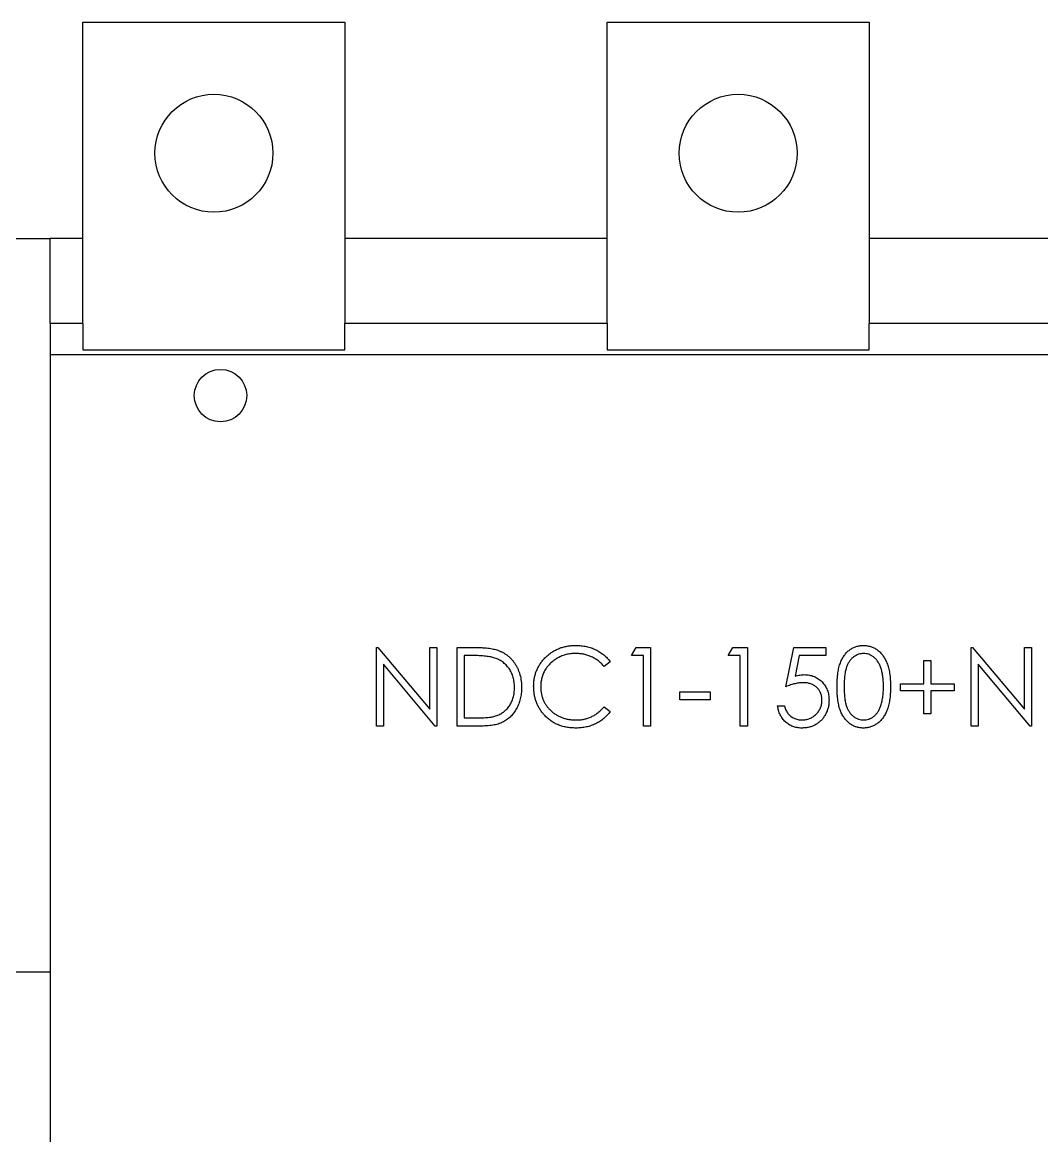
# Model space of a CAD drawing. Extents: x 325957 to 326957, y 371804 to 374004.
# Drawn here: x 326050.2 to 326128, y 372299.9 to 372384.9 of the extents above; entities that cross this region are included whole.
import ezdxf

# ---------------------------------------------------------------- set-up
doc = ezdxf.new("R2010")
doc.units = 0
doc.header["$MEASUREMENT"] = 0
doc.layers.add('PV-19A4', color=7, linetype='Continuous')

# ---------------------------------------------------------------- blocks, each defined once
blk = doc.blocks.new('Manufacturer上海良信PartName接触器SeriesNDC1ShellFrameLimitingCurrentRemarkPartTypeMinCurrent116MaxCurrent150PolesMinPower0MaxPower0LibType3DelFlgfalseUpdateDate2023-01-0100000')
blk.add_line((-68.25, 59.643), (37.75, 59.643))
blk.add_circle((-55.25, 56.5), 2)
at = {"layer": 'PV-19A4'}
for p, q in [((-65.75, 62), (-65.75, 85)), ((-65.75, 85), (-45.75, 85)), ((-45.75, 85), (-45.75, 62)), ((-25.75, 62), (-25.75, 85)), ((-25.75, 85), (-5.75, 85)), ((-5.75, 85), (-5.75, 62)), ((-81.75, 68.5), (-68.25, 68.5)), ((-68.25, 62), (-68.25, 68.5)), ((-65.75, 68.5), (-68.25, 68.5)), ((-25.75, 68.5), (-45.75, 68.5)), ((14.25, 68.5), (-5.75, 68.5)), ((-68.25, 62), (-68.25, -62)), ((-65.75, 62), (-68.25, 62)), ((-65.75, 62), (-65.75, 60)), ((-25.75, 62), (-45.75, 62)), ((-45.75, 60), (-45.75, 62)), ((-25.75, 62), (-25.75, 60)), ((14.25, 62), (-5.75, 62)), ((-5.75, 60), (-5.75, 62)), ((-65.75, 60), (-45.75, 60)), ((-25.75, 60), (-5.75, 60)), ((-43.355, 31.276), (-43.355, 37.276)), ((-43.355, 37.276), (-43.242, 37.276)), ((-43.242, 37.276), (-39.278, 32.554)), ((-39.278, 37.276), (-38.739, 37.276)), ((-39.278, 32.554), (-39.278, 37.276)), ((-38.739, 37.276), (-38.739, 31.276)), ((-37.201, 31.276), (-37.201, 37.276)), ((-37.201, 37.276), (-35.989, 37.276)), ((-36.662, 36.661), (-36.662, 31.892)), ((-36.24, 36.661), (-36.662, 36.661)), ((-23.893, 36.661), (-23.541, 37.276)), ((-22.97, 36.661), (-23.893, 36.661)), ((-23.541, 37.276), (-22.431, 37.276)), ((-22.97, 31.276), (-22.97, 36.661)), ((-22.431, 37.276), (-22.431, 31.276)), ((-16.508, 36.661), (-16.156, 37.276)), ((-15.585, 36.661), (-16.508, 36.661)), ((-16.156, 37.276), (-15.047, 37.276)), ((-15.585, 31.276), (-15.585, 36.661)), ((-15.047, 37.276), (-15.047, 31.276)), ((-12.124, 34.276), (-11.508, 37.276)), ((-11.508, 37.276), (-9.047, 37.276)), ((-11.088, 36.661), (-11.411, 35.083)), ((-9.047, 36.661), (-11.088, 36.661)), ((-9.047, 37.276), (-9.047, 36.661)), ((2.03, 31.276), (2.03, 37.276)), ((2.03, 37.276), (2.143, 37.276)), ((2.143, 37.276), (6.107, 32.554)), ((6.107, 32.554), (6.107, 37.276)), ((6.107, 37.276), (6.645, 37.276)), ((6.645, 37.276), (6.645, 31.276)), ((-38.862, 31.276), (-42.816, 35.988)), ((-42.816, 35.988), (-42.816, 31.276)), ((-25.508, 36.175), (-25.98, 35.815)), ((-1.585, 34.507), (-1.585, 36.276)), ((-1.585, 36.276), (-1.047, 36.276)), ((-1.047, 36.276), (-1.047, 34.507)), ((6.523, 31.276), (2.569, 35.988)), ((2.569, 35.988), (2.569, 31.276)), ((-3.355, 34.507), (-1.585, 34.507)), ((-3.355, 33.969), (-3.355, 34.507)), ((-1.047, 34.507), (0.722, 34.507)), ((0.722, 34.507), (0.722, 33.969)), ((-20.201, 33.892), (-17.893, 33.892)), ((-20.201, 33.276), (-20.201, 33.892)), ((-17.893, 33.276), (-20.201, 33.276)), ((-17.893, 33.892), (-17.893, 33.276)), ((-1.585, 33.969), (-3.355, 33.969)), ((-1.585, 32.199), (-1.585, 33.969)), ((0.722, 33.969), (-1.047, 33.969)), ((-1.047, 33.969), (-1.047, 32.199)), ((-25.98, 32.738), (-25.508, 32.381)), ((-12.739, 32.815), (-12.201, 32.815)), ((-36.662, 31.892), (-35.974, 31.892)), ((-1.047, 32.199), (-1.585, 32.199)), ((-42.816, 31.276), (-43.355, 31.276)), ((-38.739, 31.276), (-38.862, 31.276)), ((-35.341, 31.276), (-37.201, 31.276)), ((-22.431, 31.276), (-22.97, 31.276)), ((-15.047, 31.276), (-15.585, 31.276)), ((2.569, 31.276), (2.03, 31.276)), ((6.645, 31.276), (6.523, 31.276)), ((-81.75, 12.5), (-68.25, 12.5))]:
    blk.add_line(p, q, dxfattribs=at)
for centre in [(-55.75, 75), (-15.75, 75)]:
    blk.add_circle(centre, 4.5, dxfattribs=at)
for points, knots in [([(-31.355, 34.311), (-31.352, 34.419), (-31.347, 34.631), (-31.302, 34.943), (-31.23, 35.241), (-31.129, 35.526), (-30.999, 35.799), (-30.84, 36.058), (-30.652, 36.304), (-30.437, 36.534), (-30.201, 36.744), (-29.949, 36.928), (-29.68, 37.082), (-29.398, 37.211), (-29.1, 37.31), (-28.788, 37.379), (-28.462, 37.422), (-28.239, 37.427), (-28.126, 37.43)], [0, 0, 0, 0, 0.064558, 0.127014, 0.187955, 0.248014, 0.307748, 0.368235, 0.42947, 0.492743, 0.556258, 0.618217, 0.679655, 0.741246, 0.803415, 0.866815, 0.932328, 1, 1, 1, 1]), ([(-28.126, 37.43), (-28.057, 37.429), (-27.921, 37.428), (-27.719, 37.412), (-27.522, 37.385), (-27.331, 37.349), (-27.144, 37.304), (-26.963, 37.245), (-26.786, 37.178), (-26.615, 37.101), (-26.45, 37.015), (-26.293, 36.92), (-26.143, 36.817), (-26, 36.706), (-25.866, 36.585), (-25.737, 36.458), (-25.618, 36.32), (-25.545, 36.224), (-25.508, 36.175)], [0, 0, 0, 0, 0.0685475, 0.1356829, 0.201215, 0.2656822, 0.3292668, 0.3923954, 0.4550698, 0.5171269, 0.57879, 0.6397399, 0.7001915, 0.7598062, 0.8196283, 0.8793548, 0.9395116, 1, 1, 1, 1]), ([(-8.201, 34.274), (-8.2, 34.37), (-8.199, 34.557), (-8.187, 34.829), (-8.167, 35.084), (-8.139, 35.323), (-8.105, 35.545), (-8.06, 35.749), (-8.009, 35.937), (-7.95, 36.109), (-7.883, 36.268), (-7.811, 36.416), (-7.729, 36.553), (-7.643, 36.682), (-7.55, 36.8), (-7.452, 36.909), (-7.345, 37.007), (-7.233, 37.096), (-7.114, 37.174), (-6.993, 37.242), (-6.868, 37.301), (-6.74, 37.347), (-6.608, 37.385), (-6.474, 37.411), (-6.335, 37.428), (-6.242, 37.429), (-6.195, 37.43)], [0, 0, 0, 0, 0.068595, 0.133246, 0.194313, 0.251279, 0.304513, 0.354235, 0.400481, 0.443411, 0.484015, 0.523252, 0.561042, 0.5979, 0.633518, 0.668314, 0.702496, 0.736685, 0.770293, 0.803437, 0.835913, 0.86846, 0.900847, 0.933467, 0.966258, 1, 1, 1, 1]), ([(-6.195, 37.43), (-6.147, 37.429), (-6.052, 37.428), (-5.912, 37.412), (-5.775, 37.385), (-5.641, 37.347), (-5.511, 37.301), (-5.384, 37.242), (-5.26, 37.174), (-5.142, 37.094), (-5.026, 37.005), (-4.918, 36.905), (-4.815, 36.793), (-4.718, 36.673), (-4.629, 36.54), (-4.544, 36.398), (-4.468, 36.244), (-4.395, 36.081), (-4.331, 35.904), (-4.274, 35.714), (-4.228, 35.509), (-4.19, 35.29), (-4.16, 35.056), (-4.138, 34.808), (-4.127, 34.546), (-4.125, 34.366), (-4.124, 34.274)], [0, 0, 0, 0, 0.033788, 0.067194, 0.099862, 0.132567, 0.165151, 0.197913, 0.231319, 0.265083, 0.299255, 0.334399, 0.369943, 0.406284, 0.444064, 0.482998, 0.523354, 0.565537, 0.609613, 0.656391, 0.705885, 0.758325, 0.813832, 0.872795, 0.934722, 1, 1, 1, 1]), ([(-34.397, 36.493), (-34.447, 36.506), (-34.554, 36.536), (-34.728, 36.568), (-34.925, 36.597), (-35.144, 36.621), (-35.386, 36.638), (-35.65, 36.651), (-35.938, 36.66), (-36.137, 36.661), (-36.24, 36.661)], [0, 0, 0, 0, 0.084319, 0.179285, 0.286583, 0.405111, 0.535593, 0.67819, 0.832976, 1, 1, 1, 1]), ([(-35.989, 37.276), (-35.884, 37.275), (-35.68, 37.274), (-35.386, 37.265), (-35.114, 37.248), (-34.864, 37.224), (-34.637, 37.195), (-34.433, 37.158), (-34.251, 37.115), (-34.138, 37.077), (-34.085, 37.06)], [0, 0, 0, 0, 0.164289, 0.317406, 0.458844, 0.589367, 0.707831, 0.81577, 0.91288, 1, 1, 1, 1]), ([(-34.085, 37.06), (-34.016, 37.033), (-33.879, 36.981), (-33.683, 36.882), (-33.499, 36.771), (-33.326, 36.646), (-33.167, 36.504), (-33.016, 36.351), (-32.879, 36.182), (-32.754, 36), (-32.642, 35.808), (-32.544, 35.605), (-32.462, 35.393), (-32.395, 35.172), (-32.342, 34.942), (-32.305, 34.702), (-32.281, 34.454), (-32.279, 34.286), (-32.278, 34.2)], [0, 0, 0, 0, 0.061545, 0.121694, 0.181155, 0.239875, 0.298702, 0.357647, 0.417605, 0.478494, 0.540407, 0.602345, 0.665004, 0.728559, 0.793651, 0.860534, 0.929236, 1, 1, 1, 1]), ([(-28.16, 36.815), (-28.22, 36.814), (-28.34, 36.813), (-28.517, 36.794), (-28.692, 36.769), (-28.863, 36.731), (-29.03, 36.683), (-29.195, 36.626), (-29.354, 36.555), (-29.512, 36.476), (-29.662, 36.388), (-29.804, 36.291), (-29.938, 36.188), (-30.063, 36.077), (-30.18, 35.959), (-30.288, 35.834), (-30.386, 35.7), (-30.476, 35.561), (-30.557, 35.416), (-30.625, 35.265), (-30.685, 35.11), (-30.733, 34.951), (-30.77, 34.787), (-30.796, 34.619), (-30.814, 34.446), (-30.815, 34.329), (-30.816, 34.27)], [0, 0, 0, 0, 0.043955, 0.087502, 0.130463, 0.172752, 0.215403, 0.25765, 0.300153, 0.343121, 0.385925, 0.427686, 0.468818, 0.509492, 0.549883, 0.58998, 0.630405, 0.670869, 0.711384, 0.751627, 0.791776, 0.832459, 0.873319, 0.914543, 0.956924, 1, 1, 1, 1]), ([(-25.98, 35.815), (-26.013, 35.855), (-26.08, 35.934), (-26.187, 36.046), (-26.299, 36.151), (-26.416, 36.249), (-26.539, 36.337), (-26.665, 36.42), (-26.798, 36.494), (-26.981, 36.584), (-27.22, 36.678), (-27.521, 36.756), (-27.836, 36.806), (-28.051, 36.812), (-28.16, 36.815)], [0, 0, 0, 0, 0.063163, 0.125475, 0.187121, 0.248294, 0.309295, 0.36985, 0.430973, 0.492456, 0.616148, 0.740844, 0.868183, 1, 1, 1, 1]), ([(-6.177, 36.815), (-6.243, 36.811), (-6.376, 36.804), (-6.572, 36.755), (-6.76, 36.669), (-6.91, 36.575), (-7.024, 36.485), (-7.105, 36.408), (-7.181, 36.322), (-7.25, 36.229), (-7.316, 36.129), (-7.376, 36.021), (-7.43, 35.905), (-7.48, 35.78), (-7.523, 35.644), (-7.56, 35.493), (-7.593, 35.328), (-7.617, 35.147), (-7.638, 34.951), (-7.651, 34.739), (-7.662, 34.513), (-7.662, 34.357), (-7.662, 34.276)], [0, 0, 0, 0, 0.060387, 0.120883, 0.182755, 0.247811, 0.281299, 0.315088, 0.349702, 0.384857, 0.420966, 0.458511, 0.497175, 0.537602, 0.580503, 0.627468, 0.678388, 0.733983, 0.793747, 0.857714, 0.926698, 1, 1, 1, 1]), ([(-4.662, 34.276), (-4.663, 34.348), (-4.665, 34.489), (-4.672, 34.696), (-4.69, 34.892), (-4.711, 35.079), (-4.74, 35.255), (-4.772, 35.422), (-4.816, 35.578), (-4.862, 35.725), (-4.915, 35.862), (-4.973, 35.989), (-5.035, 36.107), (-5.102, 36.215), (-5.174, 36.315), (-5.253, 36.403), (-5.335, 36.484), (-5.449, 36.575), (-5.599, 36.669), (-5.786, 36.755), (-5.98, 36.804), (-6.111, 36.811), (-6.177, 36.815)], [0, 0, 0, 0, 0.065681, 0.128486, 0.188175, 0.245106, 0.299448, 0.350823, 0.399942, 0.446672, 0.491255, 0.533376, 0.573853, 0.612526, 0.649597, 0.685532, 0.720106, 0.753838, 0.818925, 0.880493, 0.940311, 1, 1, 1, 1]), ([(-32.816, 34.202), (-32.817, 34.272), (-32.819, 34.41), (-32.84, 34.612), (-32.872, 34.807), (-32.918, 34.993), (-32.977, 35.173), (-33.05, 35.344), (-33.133, 35.509), (-33.232, 35.663), (-33.341, 35.809), (-33.462, 35.942), (-33.592, 36.064), (-33.732, 36.176), (-33.883, 36.273), (-34.044, 36.36), (-34.216, 36.433), (-34.336, 36.473), (-34.397, 36.493)], [0, 0, 0, 0, 0.070151, 0.137813, 0.203226, 0.267174, 0.330024, 0.391794, 0.453084, 0.514334, 0.575, 0.634865, 0.694116, 0.753442, 0.813126, 0.87408, 0.936007, 1, 1, 1, 1]), ([(-11.411, 35.083), (-11.347, 35.1), (-11.224, 35.134), (-11.043, 35.172), (-10.87, 35.195), (-10.758, 35.198), (-10.704, 35.199)], [0, 0, 0, 0, 0.275068, 0.532901, 0.773973, 1, 1, 1, 1]), ([(-10.704, 35.199), (-10.637, 35.198), (-10.506, 35.195), (-10.313, 35.168), (-10.129, 35.125), (-9.954, 35.064), (-9.788, 34.987), (-9.632, 34.891), (-9.484, 34.779), (-9.347, 34.65), (-9.223, 34.507), (-9.114, 34.355), (-9.021, 34.193), (-8.946, 34.02), (-8.887, 33.838), (-8.847, 33.646), (-8.821, 33.444), (-8.818, 33.307), (-8.816, 33.237)], [0, 0, 0, 0, 0.065808, 0.129394, 0.190894, 0.251281, 0.310815, 0.370371, 0.430768, 0.492881, 0.555104, 0.616067, 0.677256, 0.73826, 0.800762, 0.864778, 0.931045, 1, 1, 1, 1]), ([(-32.278, 34.2), (-32.279, 34.126), (-32.281, 33.98), (-32.3, 33.765), (-32.328, 33.556), (-32.371, 33.354), (-32.423, 33.158), (-32.489, 32.97), (-32.566, 32.788), (-32.655, 32.614), (-32.753, 32.449), (-32.858, 32.294), (-32.97, 32.15), (-33.091, 32.018), (-33.218, 31.897), (-33.352, 31.786), (-33.494, 31.688), (-33.643, 31.599), (-33.804, 31.521), (-33.979, 31.455), (-34.169, 31.401), (-34.374, 31.355), (-34.594, 31.319), (-34.83, 31.295), (-35.081, 31.278), (-35.253, 31.277), (-35.341, 31.276)], [0, 0, 0, 0, 0.046081, 0.090807, 0.134295, 0.177024, 0.218823, 0.260244, 0.30108, 0.341614, 0.381583, 0.42012, 0.458075, 0.494738, 0.531195, 0.566934, 0.602713, 0.638327, 0.674853, 0.713467, 0.754442, 0.797815, 0.843989, 0.893072, 0.944963, 1, 1, 1, 1]), ([(-34.258, 32.044), (-34.204, 32.064), (-34.095, 32.102), (-33.94, 32.171), (-33.794, 32.254), (-33.657, 32.345), (-33.53, 32.449), (-33.411, 32.563), (-33.3, 32.688), (-33.2, 32.823), (-33.11, 32.969), (-33.032, 33.122), (-32.963, 33.282), (-32.91, 33.451), (-32.868, 33.628), (-32.838, 33.813), (-32.819, 34.005), (-32.817, 34.135), (-32.816, 34.202)], [0, 0, 0, 0, 0.062415, 0.123338, 0.183125, 0.241783, 0.300579, 0.35968, 0.418882, 0.479531, 0.540851, 0.602303, 0.664463, 0.727806, 0.792895, 0.859672, 0.928464, 1, 1, 1, 1]), ([(-30.594, 32.172), (-30.654, 32.246), (-30.775, 32.395), (-30.93, 32.635), (-31.062, 32.886), (-31.169, 33.149), (-31.253, 33.424), (-31.31, 33.709), (-31.348, 34.006), (-31.352, 34.208), (-31.355, 34.311)], [0, 0, 0, 0, 0.124329, 0.247156, 0.36878, 0.490734, 0.613614, 0.738958, 0.867311, 1, 1, 1, 1]), ([(-30.816, 34.27), (-30.814, 34.182), (-30.81, 34.007), (-30.772, 33.752), (-30.714, 33.508), (-30.628, 33.276), (-30.522, 33.053), (-30.388, 32.844), (-30.233, 32.644), (-30.054, 32.459), (-29.858, 32.29), (-29.647, 32.142), (-29.423, 32.018), (-29.188, 31.915), (-28.939, 31.835), (-28.678, 31.779), (-28.404, 31.743), (-28.218, 31.74), (-28.123, 31.738)], [0, 0, 0, 0, 0.064323, 0.12629, 0.186726, 0.246146, 0.305576, 0.365429, 0.426326, 0.48884, 0.551725, 0.613919, 0.675484, 0.737334, 0.800229, 0.864502, 0.931041, 1, 1, 1, 1]), ([(-10.802, 34.584), (-10.848, 34.583), (-10.944, 34.581), (-11.091, 34.566), (-11.246, 34.541), (-11.408, 34.508), (-11.577, 34.464), (-11.753, 34.411), (-11.937, 34.348), (-12.06, 34.301), (-12.124, 34.276)], [0, 0, 0, 0, 0.102203, 0.211023, 0.3251, 0.446502, 0.573788, 0.708901, 0.850358, 1, 1, 1, 1]), ([(-9.355, 33.259), (-9.356, 33.308), (-9.358, 33.402), (-9.376, 33.54), (-9.407, 33.67), (-9.451, 33.794), (-9.506, 33.911), (-9.574, 34.021), (-9.655, 34.123), (-9.748, 34.218), (-9.849, 34.305), (-9.962, 34.379), (-10.082, 34.442), (-10.209, 34.496), (-10.346, 34.534), (-10.491, 34.564), (-10.643, 34.58), (-10.748, 34.583), (-10.802, 34.584)], [0, 0, 0, 0, 0.065351, 0.127916, 0.18836, 0.247216, 0.30563, 0.36377, 0.422661, 0.482687, 0.5433, 0.604118, 0.664965, 0.727413, 0.791468, 0.858055, 0.927037, 1, 1, 1, 1]), ([(-6.195, 31.122), (-6.242, 31.123), (-6.335, 31.125), (-6.474, 31.141), (-6.608, 31.167), (-6.739, 31.204), (-6.867, 31.249), (-6.99, 31.307), (-7.111, 31.375), (-7.228, 31.452), (-7.339, 31.54), (-7.446, 31.637), (-7.544, 31.746), (-7.636, 31.865), (-7.724, 31.993), (-7.804, 32.132), (-7.879, 32.281), (-7.947, 32.441), (-8.007, 32.614), (-8.06, 32.803), (-8.102, 33.009), (-8.138, 33.23), (-8.167, 33.468), (-8.187, 33.722), (-8.199, 33.993), (-8.2, 34.178), (-8.201, 34.274)], [0, 0, 0, 0, 0.033787, 0.066622, 0.099285, 0.131361, 0.163585, 0.196104, 0.228902, 0.262158, 0.295991, 0.330218, 0.36506, 0.400951, 0.43762, 0.475708, 0.515381, 0.556414, 0.599765, 0.646424, 0.696431, 0.749782, 0.806573, 0.867436, 0.931887, 1, 1, 1, 1]), ([(-7.662, 34.276), (-7.662, 34.196), (-7.662, 34.041), (-7.651, 33.815), (-7.637, 33.604), (-7.619, 33.408), (-7.592, 33.228), (-7.561, 33.062), (-7.524, 32.911), (-7.481, 32.775), (-7.431, 32.65), (-7.377, 32.534), (-7.318, 32.426), (-7.253, 32.325), (-7.182, 32.233), (-7.106, 32.147), (-7.024, 32.07), (-6.91, 31.978), (-6.759, 31.883), (-6.57, 31.8), (-6.375, 31.748), (-6.243, 31.741), (-6.177, 31.738)], [0, 0, 0, 0, 0.0729511, 0.1415837, 0.2059265, 0.2653014, 0.3205972, 0.3718165, 0.4187898, 0.4616987, 0.5021336, 0.5408043, 0.5781805, 0.6142969, 0.6496782, 0.6842995, 0.718359, 0.7520809, 0.8176524, 0.8797221, 0.9399656, 1, 1, 1, 1]), ([(-4.124, 34.274), (-4.125, 34.182), (-4.127, 34.003), (-4.138, 33.742), (-4.161, 33.495), (-4.188, 33.262), (-4.227, 33.044), (-4.274, 32.841), (-4.327, 32.651), (-4.392, 32.475), (-4.463, 32.313), (-4.54, 32.161), (-4.623, 32.018), (-4.713, 31.886), (-4.809, 31.764), (-4.913, 31.653), (-5.022, 31.552), (-5.138, 31.461), (-5.258, 31.382), (-5.382, 31.312), (-5.51, 31.255), (-5.64, 31.206), (-5.774, 31.168), (-5.911, 31.143), (-6.052, 31.124), (-6.147, 31.123), (-6.195, 31.122)], [0, 0, 0, 0, 0.065063, 0.126773, 0.185516, 0.240765, 0.29298, 0.34225, 0.388919, 0.432776, 0.474628, 0.514775, 0.553606, 0.591426, 0.628028, 0.663804, 0.698984, 0.733591, 0.767628, 0.801208, 0.834264, 0.866981, 0.89972, 0.932702, 0.966176, 1, 1, 1, 1]), ([(-4.889, 32.768), (-4.871, 32.821), (-4.835, 32.93), (-4.787, 33.099), (-4.75, 33.276), (-4.716, 33.46), (-4.694, 33.652), (-4.675, 33.853), (-4.664, 34.062), (-4.663, 34.204), (-4.662, 34.276)], [0, 0, 0, 0, 0.110588, 0.224542, 0.342503, 0.464324, 0.590756, 0.722227, 0.858843, 1, 1, 1, 1]), ([(-8.816, 33.237), (-8.817, 33.188), (-8.819, 33.091), (-8.831, 32.946), (-8.853, 32.805), (-8.883, 32.667), (-8.922, 32.532), (-8.968, 32.4), (-9.026, 32.272), (-9.088, 32.146), (-9.159, 32.026), (-9.238, 31.913), (-9.321, 31.807), (-9.41, 31.708), (-9.506, 31.616), (-9.608, 31.533), (-9.716, 31.455), (-9.83, 31.386), (-9.949, 31.322), (-10.073, 31.27), (-10.201, 31.224), (-10.333, 31.187), (-10.471, 31.158), (-10.613, 31.138), (-10.759, 31.124), (-10.859, 31.123), (-10.909, 31.122)], [0, 0, 0, 0, 0.044014, 0.087434, 0.130118, 0.172554, 0.214555, 0.256298, 0.298438, 0.340849, 0.382715, 0.423924, 0.464246, 0.504074, 0.543862, 0.583567, 0.623094, 0.663229, 0.703551, 0.743938, 0.784541, 0.82575, 0.867757, 0.910745, 0.954914, 1, 1, 1, 1]), ([(-10.877, 31.738), (-10.826, 31.739), (-10.725, 31.742), (-10.576, 31.763), (-10.432, 31.796), (-10.295, 31.845), (-10.162, 31.905), (-10.037, 31.982), (-9.915, 32.07), (-9.801, 32.171), (-9.697, 32.282), (-9.605, 32.401), (-9.528, 32.528), (-9.464, 32.661), (-9.414, 32.801), (-9.379, 32.948), (-9.359, 33.101), (-9.356, 33.206), (-9.355, 33.259)], [0, 0, 0, 0, 0.064207, 0.126425, 0.18768, 0.248216, 0.308305, 0.369661, 0.431699, 0.495947, 0.559758, 0.622295, 0.683911, 0.745092, 0.80674, 0.869087, 0.93329, 1, 1, 1, 1]), ([(-28.123, 31.738), (-28.018, 31.741), (-27.812, 31.746), (-27.509, 31.795), (-27.22, 31.873), (-26.943, 31.982), (-26.68, 32.125), (-26.431, 32.297), (-26.194, 32.502), (-26.052, 32.658), (-25.98, 32.738)], [0, 0, 0, 0, 0.128515, 0.252949, 0.374755, 0.49594, 0.617181, 0.740909, 0.867811, 1, 1, 1, 1]), ([(-25.508, 32.381), (-25.546, 32.332), (-25.622, 32.234), (-25.744, 32.097), (-25.873, 31.967), (-26.01, 31.847), (-26.153, 31.734), (-26.304, 31.63), (-26.461, 31.535), (-26.624, 31.449), (-26.794, 31.372), (-26.969, 31.306), (-27.148, 31.249), (-27.333, 31.202), (-27.523, 31.166), (-27.717, 31.141), (-27.916, 31.125), (-28.051, 31.123), (-28.119, 31.122)], [0, 0, 0, 0, 0.061674, 0.123053, 0.183475, 0.243727, 0.304279, 0.364863, 0.425946, 0.487391, 0.54922, 0.611144, 0.673529, 0.736961, 0.800785, 0.866013, 0.932101, 1, 1, 1, 1]), ([(-10.909, 31.122), (-10.968, 31.124), (-11.086, 31.126), (-11.258, 31.15), (-11.424, 31.185), (-11.582, 31.238), (-11.734, 31.303), (-11.877, 31.387), (-12.015, 31.481), (-12.142, 31.592), (-12.261, 31.714), (-12.367, 31.846), (-12.462, 31.986), (-12.543, 32.135), (-12.613, 32.292), (-12.667, 32.459), (-12.711, 32.633), (-12.73, 32.754), (-12.739, 32.815)], [0, 0, 0, 0, 0.0654211, 0.1287084, 0.1902361, 0.2507244, 0.3106372, 0.3707664, 0.4316147, 0.493523, 0.5558835, 0.6173424, 0.678668, 0.7407114, 0.8029854, 0.8668026, 0.9323472, 1, 1, 1, 1]), ([(-12.201, 32.815), (-12.187, 32.757), (-12.162, 32.647), (-12.106, 32.493), (-12.038, 32.355), (-11.956, 32.233), (-11.86, 32.126), (-11.749, 32.03), (-11.625, 31.944), (-11.487, 31.873), (-11.342, 31.811), (-11.189, 31.771), (-11.035, 31.742), (-10.93, 31.739), (-10.877, 31.738)], [0, 0, 0, 0, 0.0946873, 0.1819942, 0.2643769, 0.3421799, 0.4186176, 0.4965091, 0.5773691, 0.6615106, 0.7467326, 0.831258, 0.9152056, 1, 1, 1, 1]), ([(-6.177, 31.738), (-6.11, 31.74), (-5.977, 31.746), (-5.784, 31.799), (-5.595, 31.878), (-5.448, 31.973), (-5.335, 32.062), (-5.255, 32.139), (-5.181, 32.224), (-5.111, 32.317), (-5.047, 32.418), (-4.989, 32.527), (-4.935, 32.644), (-4.905, 32.726), (-4.889, 32.768)], [0, 0, 0, 0, 0.112813, 0.225394, 0.339595, 0.459675, 0.521735, 0.583926, 0.648174, 0.713881, 0.781004, 0.851451, 0.924051, 1, 1, 1, 1]), ([(-35.974, 31.892), (-35.875, 31.892), (-35.684, 31.893), (-35.411, 31.9), (-35.16, 31.912), (-34.934, 31.928), (-34.731, 31.95), (-34.552, 31.974), (-34.396, 32.004), (-34.302, 32.032), (-34.258, 32.044)], [0, 0, 0, 0, 0.171901, 0.330628, 0.475549, 0.606746, 0.725024, 0.829742, 0.921323, 1, 1, 1, 1]), ([(-28.119, 31.122), (-28.183, 31.123), (-28.311, 31.124), (-28.499, 31.138), (-28.683, 31.158), (-28.861, 31.187), (-29.034, 31.222), (-29.201, 31.269), (-29.364, 31.321), (-29.522, 31.383), (-29.675, 31.452), (-29.822, 31.531), (-29.963, 31.618), (-30.101, 31.711), (-30.232, 31.814), (-30.358, 31.925), (-30.48, 32.043), (-30.556, 32.129), (-30.594, 32.172)], [0, 0, 0, 0, 0.069663, 0.13775, 0.203917, 0.26878, 0.332414, 0.394754, 0.45618, 0.516996, 0.577396, 0.637198, 0.696999, 0.756756, 0.816554, 0.876948, 0.938132, 1, 1, 1, 1])]:
    blk.add_open_spline(points, degree=3, knots=knots, dxfattribs=at)

msp = doc.modelspace()

# ---------------------------------------------------------------- block references
msp.add_blockref('Manufacturer上海良信PartName接触器SeriesNDC1ShellFrameLimitingCurrentRemarkPartTypeMinCurrent116MaxCurrent150PolesMinPower0MaxPower0LibType3DelFlgfalseUpdateDate2023-01-0100000', (326120.606, 372299.907))

doc.saveas('drawing.dxf')
